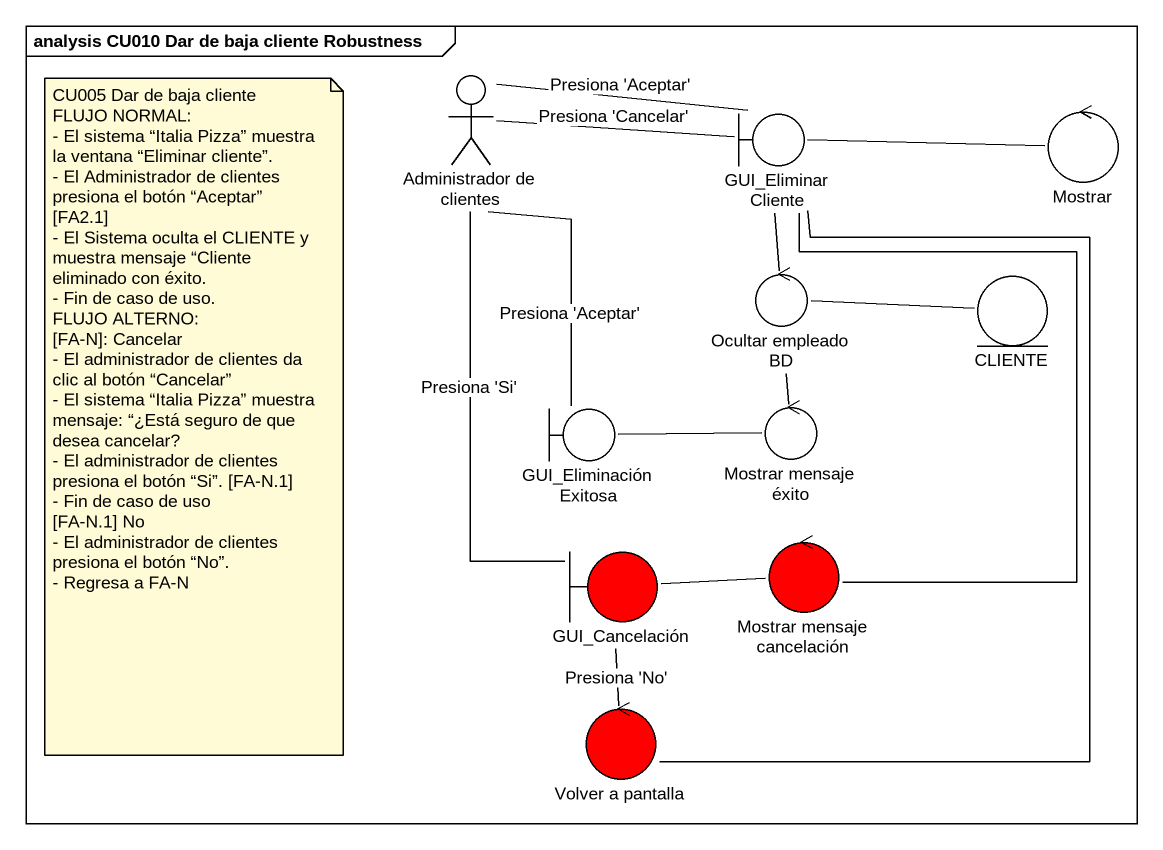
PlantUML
@startuml
mainframe analysis CU010 Dar de baja cliente Robustness
actor "Administrador de clientes" as Administrador_de_clientes
boundary GUI_EliminarCliente
control Mostrar
control "Ocultar empleado BD" as Ocultar_empleado_BD
entity CLIENTE
boundary GUI_EliminaciónExitosa
control "Mostrar mensaje éxito" as Mostrar_mensaje_éxito
boundary GUI_Cancelación #FF0000
control "Mostrar mensaje cancelación" as Mostrar_mensaje_cancelación #FF0000
control "Volver a pantalla" as Volver_a_pantalla #FF0000
Administrador_de_clientes -right- GUI_EliminarCliente : Presiona 'Aceptar'
Administrador_de_clientes -right- GUI_EliminarCliente : Presiona 'Cancelar'
Administrador_de_clientes -- GUI_EliminaciónExitosa : Presiona 'Aceptar'
Administrador_de_clientes -- GUI_Cancelación : Presiona 'Si'
GUI_EliminarCliente -right- Mostrar
GUI_EliminarCliente -- Ocultar_empleado_BD
GUI_EliminarCliente -- Mostrar_mensaje_cancelación
GUI_EliminarCliente -- Volver_a_pantalla
Ocultar_empleado_BD -- Mostrar_mensaje_éxito
CLIENTE -left- Ocultar_empleado_BD
GUI_EliminaciónExitosa -right- Mostrar_mensaje_éxito
GUI_Cancelación -- Volver_a_pantalla : Presiona 'No'
Mostrar_mensaje_cancelación -left- GUI_Cancelación
note as N1
  CU005 Dar de baja cliente
  FLUJO NORMAL:
  - El sistema “Italia Pizza” muestra la ventana “Eliminar cliente”.
  - El Administrador de clientes presiona el botón “Aceptar” [FA2.1]
  - El Sistema oculta el CLIENTE y muestra mensaje “Cliente eliminado con éxito.
  - Fin de caso de uso.
  FLUJO ALTERNO:
  [FA-N]: Cancelar
  - El administrador de clientes da clic al botón “Cancelar”
  - El sistema “Italia Pizza” muestra mensaje: “¿Está seguro de que desea cancelar?
  - El administrador de clientes presiona el botón “Si”. [FA-N.1]
  - Fin de caso de uso
  [FA-N.1] No
  - El administrador de clientes presiona el botón “No”.
  - Regresa a FA-N
end note
@enduml
